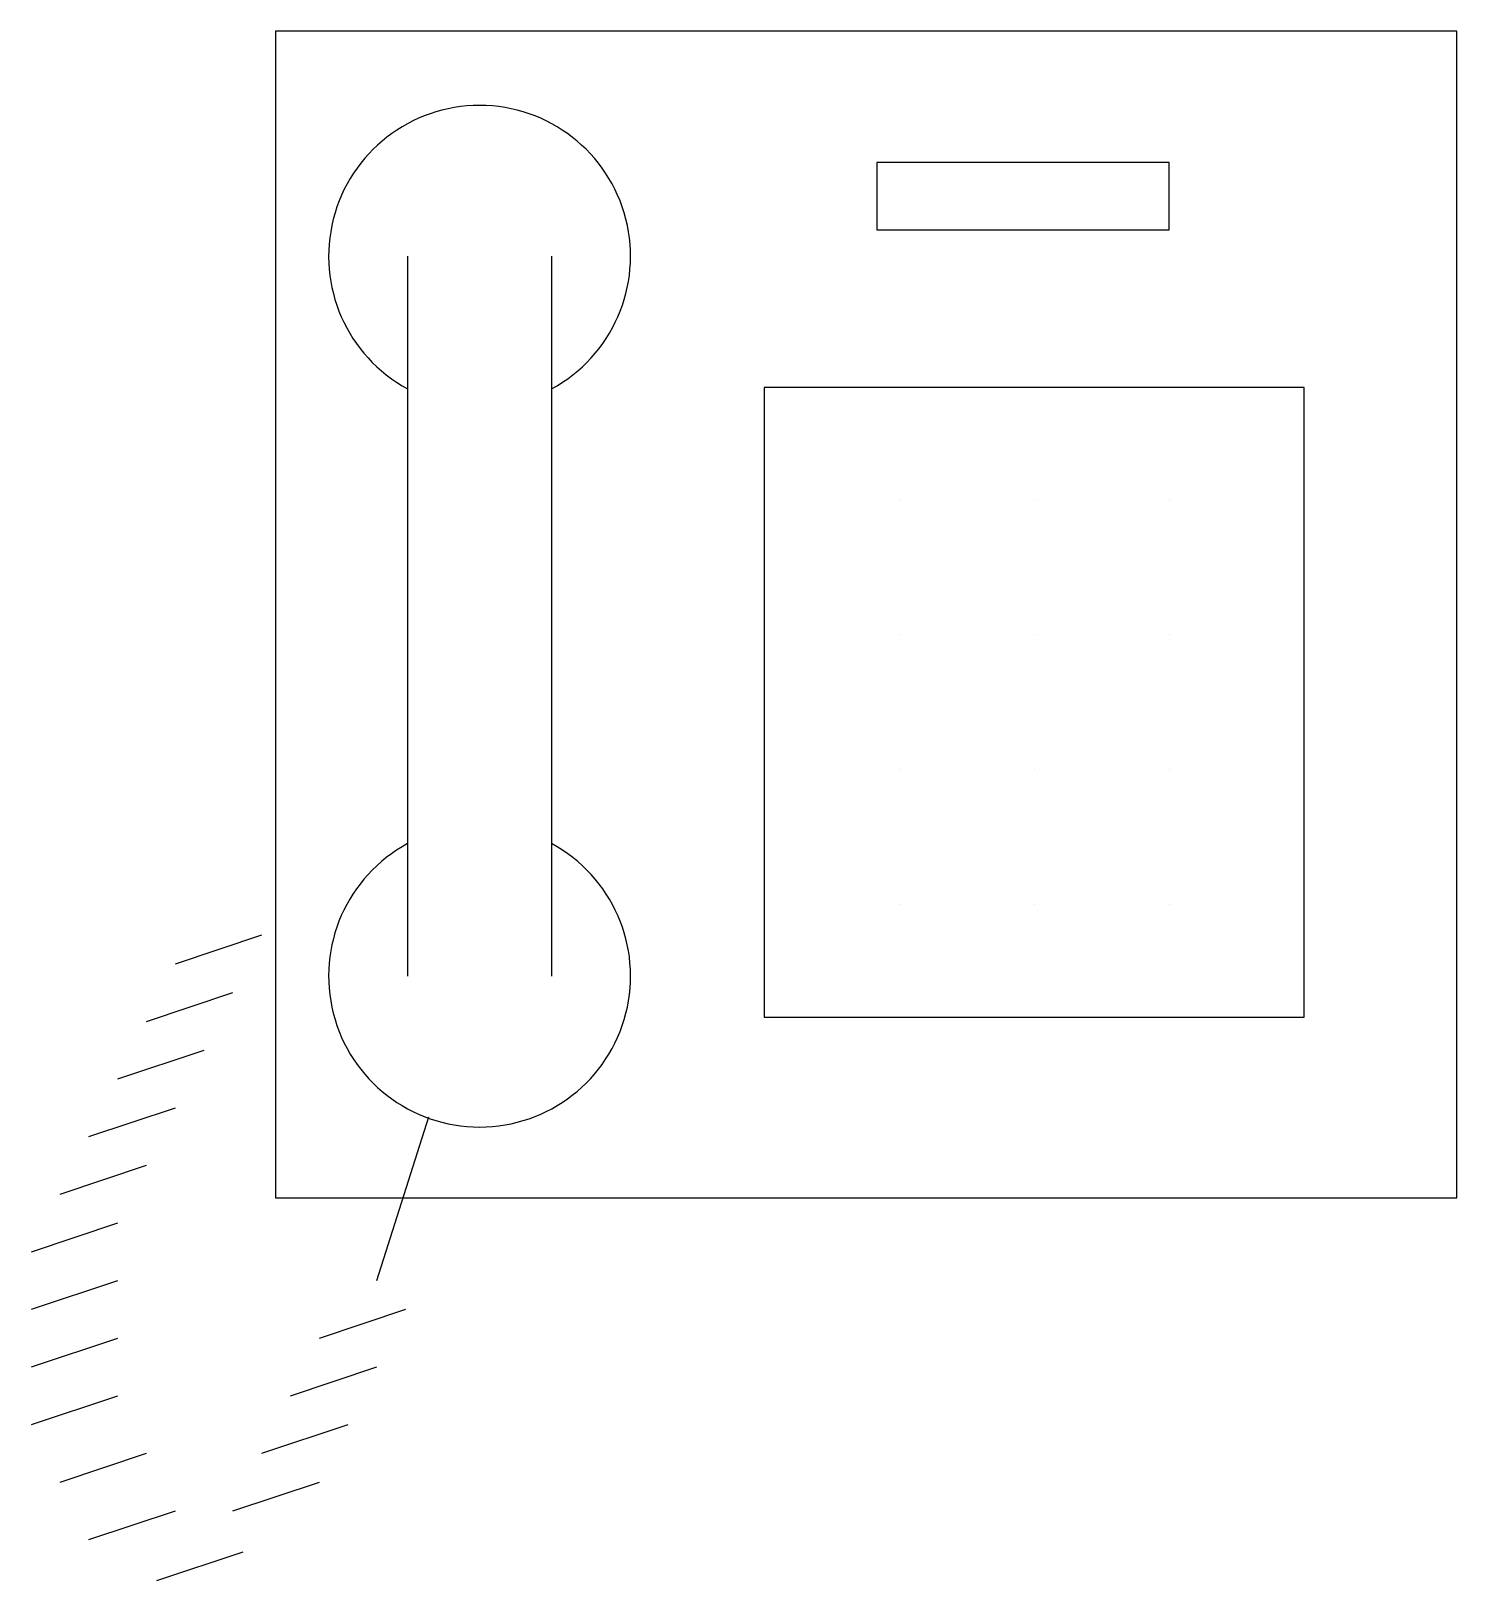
# Model space of a CAD drawing. Extents: x -0.041 to 0.2, y -0.065 to 0.198.
import ezdxf

# ---------------------------------------------------------------- set-up
doc = ezdxf.new("R2010")
doc.units = 0
doc.layers.get('0').update_dxf_attribs({"linetype": 'CONTINUOUS'})

msp = doc.modelspace()

# ---------------------------------------------------------------- linework, layer by layer
at = {"color": 0}
for p, q in [((0.0223755200567342, 0.1593966320243336), (0.0223755200567224, 0.0375239214978315)), ((0.046750062162034, 0.1593966320243312), (0.0467500621620222, 0.0375239214978291)), ((0.1056055511129583, 0.118151728829691), (0.1056055511129583, 0.118151728829691)), ((0.128456684336677, 0.118151728829691), (0.128456684336677, 0.118151728829691)), ((0.1513078175603955, 0.118151728829691), (0.1513078175603955, 0.118151728829691)), ((0.1056055511129583, 0.0953005956059724), (0.1056055511129583, 0.0953005956059724)), ((0.128456684336677, 0.0953005956059724), (0.128456684336677, 0.0953005956059724)), ((0.1513078175603955, 0.0953005956059724), (0.1513078175603955, 0.0953005956059724)), ((0.1056055511129583, 0.0724494623822538), (0.1056055511129583, 0.0724494623822538)), ((0.128456684336677, 0.0724494623822538), (0.128456684336677, 0.0724494623822538)), ((0.1513078175603955, 0.0724494623822538), (0.1513078175603955, 0.0724494623822538)), ((0.1056055511129583, 0.0495983291585352), (0.1056055511129583, 0.0495983291585352)), ((0.128456684336677, 0.0495983291585352), (0.128456684336677, 0.0495983291585352)), ((0.1513078175603955, 0.0495983291585352), (0.1513078175603955, 0.0495983291585352)), ((-0.0023703167371978, 0.0444398665512052), (-0.0169950420003777, 0.0395649581301453)), ((-0.0072452251582577, 0.0346900497090853), (-0.0218699504214377, 0.0298151412880253)), ((-0.0121201335793177, 0.0249402328669654), (-0.0267448588424976, 0.0200653244459054)), ((-0.0169950420003777, 0.0151904160248454), (-0.0316197672635576, 0.0103155076037855)), ((0.0259245646495199, 0.0136762342332721), (0.0171293169470421, -0.0140590345015144)), ((-0.0218699504214377, 0.0054405991827255), (-0.0364946756846175, 0.0005656907616655)), ((-0.0267448588424976, -0.0043092176593944), (-0.0413695841056775, -0.0091841260804544)), ((-0.0267448588424976, -0.0140590345015144), (-0.0413695841056775, -0.0189339429225744)), ((0.0220042253681021, -0.0189339429225744), (0.0073795001049222, -0.0238088513436343)), ((-0.0267448588424976, -0.0238088513436343), (-0.0413695841056775, -0.0286837597646943)), ((0.0171293169470421, -0.0286837597646943), (0.0025045916838622, -0.0335586681857543)), ((-0.0267448588424976, -0.0335586681857543), (-0.0413695841056775, -0.0384335766068143)), ((0.0122544085259821, -0.0384335766068143), (-0.0023703167371978, -0.0433084850278742)), ((-0.0218699504214377, -0.0433084850278742), (-0.0364946756846175, -0.0481833934489342)), ((0.0073795001049222, -0.0481833934489342), (-0.0072452251582577, -0.0530583018699941)), ((-0.0169950420003777, -0.0530583018699941), (-0.0316197672635576, -0.0579332102910541)), ((-0.0055233506503414, -0.0600002930883578), (-0.0201480759135213, -0.0648752015094178))]:
    msp.add_line(p, q, dxfattribs=at)
for points in [[(0, 0), (0.2, 0), (0.2, 0.1975330726949289), (0, 0.1975330726949289), (0, 0)], [(0.1017970289090053, 0.1638539952771282), (0.1513078175603975, 0.1638539952771282), (0.1513078175603975, 0.175279561888988), (0.1017970289090052, 0.175279561888988), (0.1017970289090053, 0.1638539952771282)], [(0.0827544178892397, 0.0305557181387697), (0.1741589507841178, 0.0305557181387697), (0.1741589507841178, 0.1371943398494608), (0.0827544178892397, 0.1371943398494608), (0.0827544178892397, 0.0305557181387697)]]:
    msp.add_lwpolyline(points, dxfattribs=at)
for centre, start, end in [((0.0345627911093841, 0.1593966320243325), 298.4914644925404, 241.5085355074485), ((0.0345627911093723, 0.0375239214978303), 118.4914644925404, 61.50853550744854)]:
    msp.add_arc(centre, 0.025548343625574, start, end, dxfattribs=at)

doc.saveas('drawing.dxf')
